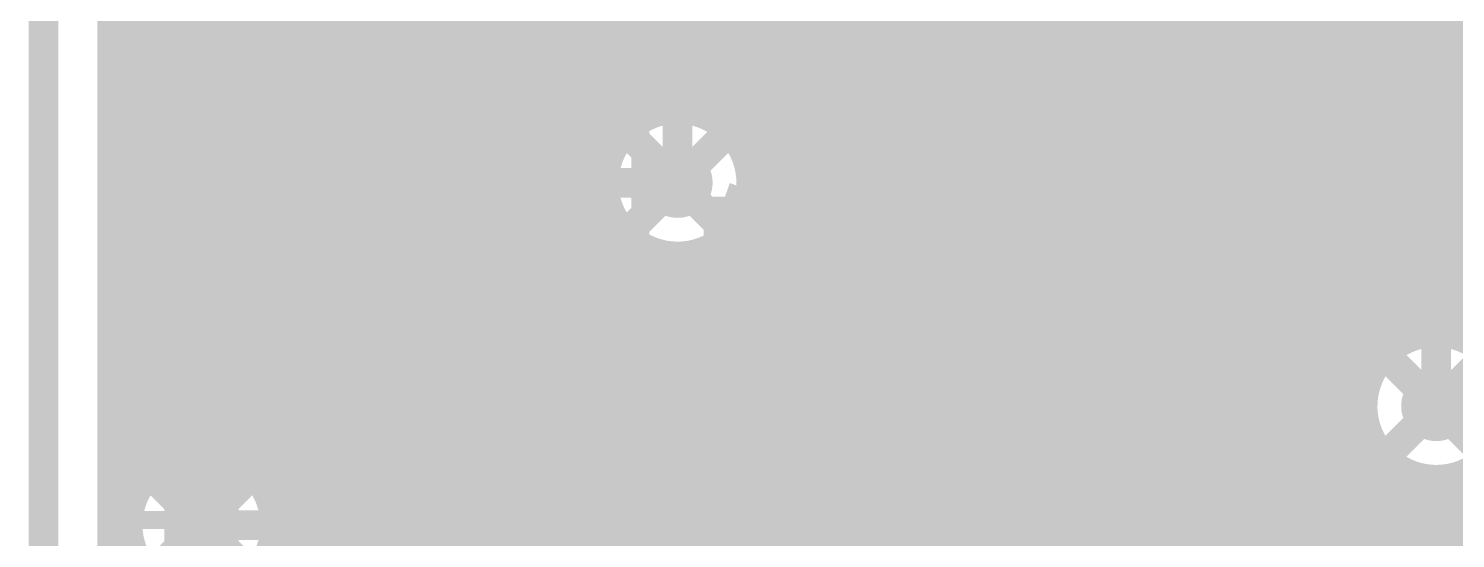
# Model space of a CAD drawing. Extents: x -3 to 92, y -53 to 125.
# Drawn here: x -3.13 to 9.05, y 26.81 to 31.16 of the extents above; entities that cross this region are included whole.
import ezdxf

# ---------------------------------------------------------------- set-up
doc = ezdxf.new("R2010")
doc.units = 0
doc.header["$MEASUREMENT"] = 0
doc.layers.get('0').update_dxf_attribs({"linetype": 'CONTINUOUS'})
for name, color, linetype in [('23-325-0_AST', 7, 'CONTINUOUS'), ('23-325-0_BOT', 7, 'CONTINUOUS'), ('23-325-0_DRD', 2, 'CONTINUOUS'), ('23-325-0_IN1', 4, 'CONTINUOUS'), ('23-325-0_IN2', 3, 'CONTINUOUS'), ('23-325-0_SMT', 10, 'CONTINUOUS'), ('23-325-0_SPT', 14, 'CONTINUOUS'), ('23-325-0_SST', 9, 'CONTINUOUS'), ('23-325-0_TOP', 12, 'CONTINUOUS'), ('THRUHOLE_TAP', 8, 'CONTINUOUS')]:
    doc.layers.add(name, color=color, linetype=linetype)

# ---------------------------------------------------------------- blocks, each defined once
blk = doc.blocks.new('OBLONG_52')
at = {"const_width": 0.29972}
blk.add_lwpolyline([(0.59944, 0), (-0.59944, 0)], dxfattribs=at)
at = {"const_width": 0.14986}
for points in [[(-0.67437, 0, 1), (-0.52451, 0, 1)], [(0.52451, 0, 1), (0.67437, 0, 1)]]:
    blk.add_lwpolyline(points, format="xyb", close=True, dxfattribs=at)
blk = doc.blocks.new('ROUND_68')
at = {"const_width": 0.29972}
blk.add_lwpolyline([(-0.14986, 0, 1), (0.14986, 0, 1)], format="xyb", close=True, dxfattribs=at)
blk = doc.blocks.new('ROUND_78')
at = {"const_width": 0.29972}
blk.add_lwpolyline([(-0.14986, 0, 1), (0.14986, 0, 1)], format="xyb", close=True, dxfattribs=at)
blk = doc.blocks.new('ROUND_79')
at = {"const_width": 0.29972}
blk.add_lwpolyline([(-0.14986, 0, 1), (0.14986, 0, 1)], format="xyb", close=True, dxfattribs=at)
blk = doc.blocks.new('RECTANGLE_7')
blk.add_solid([(0.4064, 0.4826), (0.4064, -0.4826), (-0.4064, 0.4826), (-0.4064, -0.4826)])
blk = doc.blocks.new('ROUND_84')
at = {"const_width": 0.10033}
blk.add_lwpolyline([(-0.050164, 0, 1), (0.050164, 0, 1)], format="xyb", close=True, dxfattribs=at)

msp = doc.modelspace()

# ---------------------------------------------------------------- linework, layer by layer
at = {"layer": '23-325-0_AST'}
for points, const_width in [([(87.00008, -5.00126), (87.00008, 124.99848), (-2.99974, 124.99848), (-2.99974, -5.00126), (87.00008, -5.00126)], 0.254), ([(2.0955, 32.5755), (-0.8255, 32.5755), (-0.8255, 30.9372), (2.0955, 30.9372), (2.0955, 32.5755)], 0.1524), ([(7.9502, 30.98038), (7.44982, 30.48), (7.44982, 25.9842), (11.8491, 25.9842), (11.8491, 31.07944), (8.04926, 31.07944), (7.9502, 30.98038)], 0.1524), ([(2.0955, 30.6705), (-0.8255, 30.6705), (-0.8255, 29.0322), (2.0955, 29.0322), (2.0955, 30.6705)], 0.1524), ([(8.128, 30.52064), (8.128, 29.83992)], 0.1524), ([(8.26516, 30.54096), (8.26516, 29.8196)], 0.1524), ([(8.40232, 30.50794), (8.40232, 29.85262)], 0.1524), ([(7.99084, 30.43174), (7.99084, 29.92882)], 0.1524), ([(8.46582, 30.46984), (8.03148, 30.46984)], 0.1524), ([(8.53948, 30.39618), (8.53948, 29.96184)], 0.1524), ([(0.02032, 29.41574), (-0.0381, 29.24556), (-0.3937, 29.24556), (-0.45466, 29.41574), (-0.45466, 30.09392), (-0.3937, 30.26156), (-0.0381, 30.26156), (0.02032, 30.09392)], 0.1524), ([(0.85852, 29.24556), (0.38354, 29.24556), (0.85852, 29.92374), (0.85852, 30.09392), (0.79756, 30.26156), (0.44196, 30.26156), (0.38354, 30.09392)], 0.1524), ([(1.22174, 29.41574), (1.28016, 29.24556), (1.63576, 29.24556), (1.69672, 29.41574), (1.69672, 29.75356), (1.57734, 29.92374), (1.22174, 29.92374), (1.22174, 30.26156), (1.69672, 30.26156)], 0.1524), ([(8.57758, 30.33268), (7.92226, 30.33268)], 0.1524), ([(8.6106, 30.19552), (7.88924, 30.19552)], 0.1524), ([(8.59028, 30.05836), (7.90956, 30.05836)], 0.1524), ([(8.50138, 29.9212), (7.99846, 29.9212)], 0.1524), ([(-0.8255, 27.1145), (2.0955, 27.1145), (2.0955, 28.7528), (-0.8255, 28.7528), (-0.8255, 27.1145)], 0.1524), ([(-0.44196, 27.98826), (-0.08636, 27.98826), (0.03048, 28.1559), (0.03048, 28.32608), (-0.08636, 28.49626), (-0.44196, 28.49626), (-0.44196, 27.48026)], 0.1524), ([(0.86868, 27.81808), (0.3937, 27.81808), (0.63246, 28.49626), (0.7493, 28.49626), (0.7493, 27.48026)], 0.1524), ([(1.29286, 27.98826), (1.64846, 27.98826), (1.70688, 27.81808), (1.70688, 27.6479), (1.64846, 27.48026), (1.29286, 27.48026), (1.2319, 27.6479), (1.2319, 27.81808), (1.47066, 28.49626)], 0.1524), ([(5.2705, 28.1305), (2.3495, 28.1305), (2.3495, 26.4922), (5.2705, 26.4922), (5.2705, 28.1305)], 0.1524), ([(-0.14732, 27.98826), (0.03048, 27.48026)], 0.1524), ([(2.72034, 27.34056), (3.07594, 27.34056), (3.19532, 27.51074), (3.19532, 27.68092), (3.07594, 27.84856), (2.72034, 27.84856), (2.72034, 26.83256)], 0.1524), ([(4.03352, 27.17292), (3.55854, 27.17292), (3.79476, 27.84856), (3.91414, 27.84856), (3.91414, 26.83256)], 0.1524), ([(4.81076, 27.34056), (4.87172, 27.51074), (4.87172, 27.68092), (4.81076, 27.84856), (4.45516, 27.84856), (4.39674, 27.68092), (4.39674, 27.51074), (4.45516, 27.34056), (4.81076, 27.34056), (4.87172, 27.17292), (4.87172, 27.00274), (4.81076, 26.83256), (4.45516, 26.83256), (4.39674, 27.00274), (4.39674, 27.17292), (4.45516, 27.34056)], 0.1524), ([(3.01752, 27.34056), (3.19532, 26.83256)], 0.1524), ([(2.0955, 26.8605), (-0.8255, 26.8605), (-0.8255, 25.2222), (2.0955, 25.2222), (2.0955, 26.8605)], 0.1524)]:
    msp.add_lwpolyline(points, dxfattribs=dict(at, const_width=const_width))
at = {"layer": '23-325-0_AST', "const_width": 0.1524}
for points in [[(8.24992, 30.54096, 0.4142136), (7.88924, 30.18028)], [(8.6106, 30.18028, 0.4142136), (8.24992, 30.54096)], [(7.88924, 30.18028, 0.4142136), (8.24992, 29.8196)], [(8.24992, 29.8196, 0.4142136), (8.6106, 30.18028)]]:
    msp.add_lwpolyline(points, format="xyb", dxfattribs=at)
at = {"layer": '23-325-0_BOT'}
for points, const_width in [([(5.969, 83.566), (5.969, 35.306), (2.413, 31.75), (2.413, 29.845)], 0.254), ([(8.89, 27.94), (8.89, 69.088), (7.366, 70.612), (7.366, 82.677)], 0.254), ([(-0.3556, 44.831), (-0.3556, 4.98856)], 0.254), ([(-0.127, 44.831), (-0.127, 4.99872)], 0.254), ([(0.1016, 44.831), (0.1016, 4.99872)], 0.254), ([(0.3302, 44.831), (0.3302, 4.9911)], 0.254), ([(0.5588, 44.831), (0.5588, 4.97078)], 0.254), ([(0.7874, 44.831), (0.7874, 4.93776)], 0.254), ([(1.016, 44.831), (1.016, 4.89712)], 0.254), ([(1.2446, 44.831), (1.2446, 4.84378)], 0.254), ([(1.4732, 44.831), (1.4732, 4.78028)], 0.254), ([(1.7018, 44.831), (1.7018, 4.70154)], 0.254), ([(1.9304, 44.831), (1.9304, 30.24886)], 0.254), ([(8.4328, 39.98214), (8.4328, 28.3718)], 0.254), ([(8.3312, 39.8145), (8.3312, 28.22956)], 0.254), ([(8.1026, 39.5859), (8.1026, -4.572)], 0.254), ([(7.874, 39.3573), (7.874, -4.572)], 0.254), ([(7.6454, 39.1287), (7.6454, -4.572)], 0.254), ([(7.4168, 38.9001), (7.4168, -4.572)], 0.254), ([(7.1882, 38.49878), (7.1882, -4.572)], 0.254), ([(6.9596, 38.2143), (6.9596, -4.572)], 0.254), ([(6.5024, 38.1127), (6.5024, -4.572)], 0.254), ([(6.731, 38.11778), (6.731, -4.572)], 0.254), ([(6.2738, 34.9631), (6.2738, -4.572)], 0.254), ([(6.0452, 34.7345), (6.0452, -4.572)], 0.254), ([(5.8166, 34.5059), (5.8166, -4.572)], 0.254), ([(5.588, 34.2773), (5.588, -4.572)], 0.254), ([(5.3594, 34.0487), (5.3594, -4.572)], 0.254), ([(5.1308, 33.8201), (5.1308, -4.572)], 0.254), ([(4.9022, 33.5915), (4.9022, 0.9906)], 0.254), ([(4.6736, 33.3629), (4.6736, 1.78054)], 0.254), ([(4.445, 33.1343), (4.445, 2.29108)], 0.254), ([(4.2164, 32.9057), (4.2164, 2.68986)], 0.254), ([(-1.651, 32.512), (-1.651, 26.924)], 0.635), ([(-0.5842, 32.69234), (-0.5842, 4.9657)], 0.254), ([(3.9878, 32.6771), (3.9878, 3.01752)], 0.254), ([(-0.8128, 32.43326), (-0.8128, 4.93522)], 0.254), ([(3.7592, 32.4485), (3.7592, 3.29946)], 0.254), ([(-1.0033, 32.24276), (-1.0033, 26.924)], 0.254), ([(3.5306, 32.2199), (3.5306, 3.54076)], 0.254), ([(3.302, 31.9913), (3.302, 3.75666)], 0.254), ([(1.9558, 31.75), (1.9558, 30.2768)], 0.254), ([(3.0734, 31.7627), (3.0734, 3.94462)], 0.254), ([(2.8702, 31.5595), (2.8702, 30.2768)], 0.254), ([(1.9558, 31.0896), (-1.0033, 31.0896)], 0.254), ([(8.4328, 31.0896), (2.8702, 31.0896)], 0.254), ([(1.9558, 30.861), (-1.0033, 30.861)], 0.254), ([(8.4328, 30.861), (2.8702, 30.861)], 0.254), ([(1.9558, 30.6324), (-1.0033, 30.6324)], 0.254), ([(8.4328, 30.6324), (2.8702, 30.6324)], 0.254), ([(1.9558, 30.4038), (-1.0033, 30.4038)], 0.254), ([(8.4328, 30.4038), (2.8702, 30.4038)], 0.254), ([(1.87706, 30.1752), (-1.0033, 30.1752)], 0.254), ([(8.4328, 30.1752), (2.94894, 30.1752)], 0.254), ([(1.7907, 29.9466), (-1.0033, 29.9466)], 0.254), ([(8.4328, 29.9466), (3.0353, 29.9466)], 0.254), ([(1.79578, 29.718), (-1.0033, 29.718)], 0.254), ([(8.4328, 29.718), (3.03022, 29.718)], 0.254), ([(1.8923, 29.4894), (-1.0033, 29.4894)], 0.254), ([(8.4328, 29.4894), (2.9337, 29.4894)], 0.254), ([(1.9304, 29.4386), (1.9304, 4.61264)], 0.254), ([(2.8448, 29.38526), (2.8448, 4.11226)], 0.254), ([(2.17678, 29.2608), (-1.0033, 29.2608)], 0.254), ([(2.159, 29.26842), (2.159, 4.51104)], 0.254), ([(2.6162, 29.2481), (2.6162, 4.26212)], 0.254), ([(8.4328, 29.2608), (2.64922, 29.2608)], 0.254), ([(2.3876, 29.21508), (2.3876, 4.3942)], 0.254), ([(8.4328, 29.0322), (-1.0033, 29.0322)], 0.254), ([(8.4328, 28.8036), (-1.0033, 28.8036)], 0.254), ([(8.4328, 28.575), (-1.0033, 28.575)], 0.254), ([(8.4074, 28.3464), (-1.0033, 28.3464)], 0.254), ([(8.28548, 28.1178), (-1.0033, 28.1178)], 0.254), ([(8.26262, 27.8892), (-1.0033, 27.8892)], 0.254), ([(8.32612, 27.6606), (-1.0033, 27.6606)], 0.254), ([(8.3312, 27.6479), (8.3312, -4.572)], 0.254), ([(8.51662, 27.432), (-1.0033, 27.432)], 0.254), ([(8.5598, 27.40406), (8.5598, -4.572)], 0.254), ([(8.7884, 27.3177), (8.7884, -4.572)], 0.254), ([(9.017, 27.32278), (9.017, -4.572)], 0.254), ([(19.6723, 27.2034), (-1.0033, 27.2034)], 0.254), ([(19.6723, 26.9748), (-1.0033, 26.9748)], 0.254), ([(-1.0414, 26.70556), (-1.0414, 4.89204)], 0.254), ([(19.6723, 26.7462), (-1.0287, 26.7462)], 0.254)]:
    msp.add_lwpolyline(points, dxfattribs=dict(at, const_width=const_width))
at = {"layer": '23-325-0_BOT', "const_width": 0.254}
for points in [[(1.9558, 30.2768, 0.1914993), (1.78413, 29.845)], [(3.04292, 29.845, 0.1914994), (2.87096, 30.27752)], [(1.78308, 29.845, 0.4142136), (2.413, 29.21508)], [(2.413, 29.21508, 0.4142136), (3.04292, 29.845)], [(8.4328, 28.3718, 0.1914993), (8.26113, 27.94)], [(8.26008, 27.94, 0.4142136), (8.89, 27.31008)], [(8.89, 27.31008, 0.4142136), (9.51992, 27.94)], [(-1.27, 26.40076, 0.2397999), (-1.00374, 26.924)]]:
    msp.add_lwpolyline(points, format="xyb", dxfattribs=at)
at = {"layer": '23-325-0_DRD', "const_width": 0.254}
for points in [[(87.00008, -5.00126), (87.00008, 124.99848), (-2.99974, 124.99848), (-2.99974, -5.00126), (87.00008, -5.00126)], [(3.048, 30.48), (1.778, 29.21)], [(3.048, 29.21), (1.778, 30.48)], [(9.525, 28.575), (8.255, 27.305)], [(9.525, 27.305), (8.255, 28.575)], [(-1.016, 27.559), (-2.286, 26.289)], [(-1.016, 26.289), (-2.286, 27.559)]]:
    msp.add_lwpolyline(points, dxfattribs=at)
at = {"layer": '23-325-0_IN1', "const_width": 0.254}
for points in [[(1.9304, 124.46), (1.9304, 30.24886)], [(5.8166, 82.95386), (5.8166, -4.572)], [(9.017, 75.95108), (9.017, 28.55722)], [(1.7018, 70.02526), (1.7018, 0.91186)], [(4.445, 67.31762), (4.445, -4.572)], [(1.4732, 65.16878), (1.4732, 1.24714)], [(0.5588, 64.86906), (0.5588, 1.84658)], [(1.2446, 64.8843), (1.2446, 1.47574)], [(0.7874, 64.7827), (0.7874, 1.76276)], [(1.016, 64.78778), (1.016, 1.64084)], [(8.7884, 56.75376), (8.7884, 28.5623)], [(2.159, 54.49062), (2.159, 30.42158)], [(3.0734, 54.3814), (3.0734, -4.572)], [(2.3876, 54.30012), (2.3876, 30.47492)], [(2.6162, 54.23662), (2.6162, 30.4419)], [(2.8448, 54.25948), (2.8448, 30.3022)], [(0.3302, 52.39766), (0.3302, 1.90246)], [(-0.3556, 52.24526), (-0.3556, 1.89738)], [(-0.127, 52.20208), (-0.127, 1.92532)], [(0.1016, 52.24526), (0.1016, 1.92786)], [(3.302, 50.93462), (3.302, -4.572)], [(4.2164, 50.8254), (4.2164, -4.572)], [(3.5306, 50.74412), (3.5306, -4.572)], [(3.7592, 50.68062), (3.7592, -4.572)], [(3.9878, 50.70348), (3.9878, -4.572)], [(7.4168, 40.91178), (7.4168, -4.572)], [(8.5598, 40.8559), (8.5598, 28.47594)], [(7.6454, 40.6273), (7.6454, -4.572)], [(8.3312, 40.61206), (8.3312, 28.22956)], [(7.874, 40.53078), (7.874, -4.572)], [(8.1026, 40.5257), (8.1026, -4.572)], [(7.1882, 38.49878), (7.1882, -4.572)], [(6.0452, 38.4429), (6.0452, -4.572)], [(-0.5842, 38.3159), (-0.5842, 1.83896)], [(6.2738, 38.19906), (6.2738, -4.572)], [(6.9596, 38.2143), (6.9596, -4.572)], [(-0.8128, 38.07206), (-0.8128, 1.75006)], [(6.5024, 38.1127), (6.5024, -4.572)], [(6.731, 38.11778), (6.731, -4.572)], [(5.588, 37.72662), (5.588, -4.572)], [(4.6736, 37.6174), (4.6736, -4.572)], [(5.3594, 37.53612), (5.3594, -4.572)], [(4.9022, 37.49548), (4.9022, -4.572)], [(5.1308, 37.47262), (5.1308, -4.572)], [(-2.413, 34.98342), (-2.413, -4.572)], [(-1.0414, 32.35198), (-1.0414, 27.08148)], [(-2.1844, 32.17672), (-2.1844, 27.25928)], [(-1.9558, 31.96082), (-1.9558, 27.47518)], [(-1.27, 32.00908), (-1.27, 27.42438)], [(-1.7272, 31.88716), (-1.7272, 27.54884)], [(-1.4986, 31.89986), (-1.4986, 27.5336)], [(28.0924, 31.0896), (-2.413, 31.0896)], [(39.9288, 30.861), (-2.413, 30.861)], [(39.9288, 30.6324), (-2.413, 30.6324)], [(2.1209, 30.4038), (-2.413, 30.4038)], [(39.9288, 30.4038), (2.70256, 30.4038)], [(1.87706, 30.1752), (-2.413, 30.1752)], [(39.96436, 30.1752), (2.94894, 30.1752)], [(1.7907, 29.9466), (-2.413, 29.9466)], [(40.17518, 29.9466), (3.0353, 29.9466)], [(1.79578, 29.718), (-2.413, 29.718)], [(86.36, 29.718), (3.03022, 29.718)], [(1.8923, 29.4894), (-2.413, 29.4894)], [(86.36, 29.4894), (2.9337, 29.4894)], [(1.9304, 29.4386), (1.9304, -4.572)], [(2.8448, 29.38526), (2.8448, -4.572)], [(2.17678, 29.2608), (-2.413, 29.2608)], [(2.159, 29.26842), (2.159, -4.572)], [(2.6162, 29.2481), (2.6162, -4.572)], [(44.7929, 29.2608), (2.64922, 29.2608)], [(2.3876, 29.21508), (2.3876, -4.572)], [(44.54906, 29.0322), (-2.413, 29.0322)], [(44.4627, 28.8036), (-2.413, 28.8036)], [(44.46778, 28.575), (-2.413, 28.575)], [(8.4074, 28.3464), (-2.413, 28.3464)], [(8.28548, 28.1178), (-2.413, 28.1178)], [(8.26262, 27.8892), (-2.413, 27.8892)], [(8.32612, 27.6606), (-2.413, 27.6606)], [(8.3312, 27.6479), (8.3312, -4.572)], [(-2.02184, 27.432), (-2.413, 27.432)], [(8.51662, 27.432), (-1.27762, 27.432)], [(8.5598, 27.40406), (8.5598, -4.572)], [(8.7884, 27.3177), (8.7884, -4.572)], [(9.017, 27.32278), (9.017, -4.572)], [(-2.21488, 27.2034), (-2.413, 27.2034)], [(39.12108, 27.2034), (-1.08712, 27.2034)], [(-2.27838, 26.9748), (-2.413, 26.9748)], [(39.1541, 26.9748), (-1.02362, 26.9748)], [(-2.25552, 26.7462), (-2.413, 26.7462)], [(39.29126, 26.7462), (-1.04648, 26.7462)], [(-1.0414, 26.76398), (-1.0414, 1.6256)]]:
    msp.add_lwpolyline(points, dxfattribs=at)
for points in [[(2.413, 30.47492, 0.4142136), (1.78308, 29.845)], [(3.04292, 29.845, 0.4142136), (2.413, 30.47492)], [(1.78308, 29.845, 0.4142136), (2.413, 29.21508)], [(2.413, 29.21508, 0.4142136), (3.04292, 29.845)], [(8.89, 28.56992, 0.4142136), (8.26008, 27.94)], [(9.51992, 27.94, 0.4142136), (8.89, 28.56992)], [(8.26008, 27.94, 0.4142136), (8.89, 27.31008)], [(8.89, 27.31008, 0.4142136), (9.51992, 27.94)], [(-1.651, 27.55392, 0.4142136), (-2.28092, 26.924)], [(-1.02108, 26.924, 0.4142136), (-1.651, 27.55392)], [(-2.28092, 26.924, 0.4142136), (-1.651, 26.29408)], [(-1.651, 26.29408, 0.4142136), (-1.02108, 26.924)]]:
    msp.add_lwpolyline(points, format="xyb", dxfattribs=at)
at = {"layer": '23-325-0_SST', "const_width": 0.1524}
for points in [[(2.0955, 32.5755), (-0.8255, 32.5755), (-0.8255, 30.9372), (2.0955, 30.9372), (2.0955, 32.5755)], [(3.88366, 31.3944), (4.23926, 31.3944), (4.3561, 31.56458), (4.3561, 31.73476), (4.23926, 31.9024), (3.88366, 31.9024), (3.88366, 30.8864)], [(5.1943, 31.22676), (4.72186, 31.22676), (4.95808, 31.9024), (5.07746, 31.9024), (5.07746, 30.8864)], [(5.73786, 30.8864), (5.61848, 31.05658), (5.56006, 31.22676), (5.56006, 31.56458), (5.61848, 31.73476), (5.73786, 31.9024), (5.8547, 31.9024), (5.97408, 31.73476), (6.0325, 31.56458), (6.0325, 31.22676), (5.97408, 31.05658), (5.8547, 30.8864), (5.73786, 30.8864)], [(-1.32588, 31.61284), (-1.32588, 31.13786), (-2.00406, 31.61284), (-2.1717, 31.61284), (-2.34188, 31.55442), (-2.34188, 31.19882), (-2.1717, 31.13786)], [(4.1783, 31.3944), (4.3561, 30.8864)], [(7.9502, 30.98038), (8.04926, 31.07944), (11.8491, 31.07944), (11.8491, 25.9842), (7.44982, 25.9842), (7.44982, 26.08326), (7.44982, 30.48), (7.9502, 30.98038)], [(-1.49606, 30.77464), (-1.32588, 30.71622), (-1.32588, 30.36062), (-1.49606, 30.29966), (-2.1717, 30.29966), (-2.34188, 30.36062), (-2.34188, 30.71622), (-2.1717, 30.77464)], [(2.0955, 30.6705), (-0.8255, 30.6705), (-0.8255, 29.0322), (2.0955, 29.0322), (2.0955, 30.6705)], [(2.93116, 29.81706), (2.87274, 29.64942), (2.51714, 29.64942), (2.45872, 29.81706), (2.45872, 30.49524), (2.51714, 30.66542), (2.87274, 30.66542), (2.93116, 30.49524)], [(3.76936, 29.64942), (3.29692, 29.64942), (3.76936, 30.32506), (3.76936, 30.49524), (3.71094, 30.66542), (3.35534, 30.66542), (3.29692, 30.49524)], [(4.13512, 29.81706), (4.19354, 29.64942), (4.54914, 29.64942), (4.60756, 29.81706), (4.60756, 30.15742), (4.49072, 30.32506), (4.13512, 30.32506), (4.13512, 30.66542), (4.60756, 30.66542)], [(8.128, 30.52064), (8.128, 29.83992)], [(8.26516, 30.54096), (8.26516, 29.8196)], [(8.40232, 30.50794), (8.40232, 29.85262)], [(7.99084, 30.43174), (7.99084, 29.92882)], [(8.46582, 30.46984), (8.03148, 30.46984)], [(8.53948, 30.39618), (8.53948, 29.96184)], [(8.57758, 30.33268), (7.92226, 30.33268)], [(8.6106, 30.19552), (7.88924, 30.19552)], [(8.59028, 30.05836), (7.90956, 30.05836)], [(8.50138, 29.9212), (7.99846, 29.9212)], [(2.71272, 28.88742), (3.06832, 28.88742), (3.18516, 29.05506), (3.18516, 29.22524), (3.06832, 29.39542), (2.71272, 29.39542), (2.71272, 28.37942)], [(4.02336, 28.71724), (3.55092, 28.71724), (3.78714, 29.39542), (3.90652, 29.39542), (3.90652, 28.37942)], [(4.80314, 28.88742), (4.86156, 29.05506), (4.86156, 29.22524), (4.80314, 29.39542), (4.44754, 29.39542), (4.38912, 29.22524), (4.38912, 29.05506), (4.44754, 28.88742), (4.80314, 28.88742), (4.86156, 28.71724), (4.86156, 28.54706), (4.80314, 28.37942), (4.44754, 28.37942), (4.38912, 28.54706), (4.38912, 28.71724), (4.44754, 28.88742)], [(-1.80594, 28.702), (-1.80594, 29.0576), (-1.63576, 29.11856), (-1.46812, 29.11856), (-1.29794, 29.0576), (-1.29794, 28.702), (-1.46812, 28.64358), (-1.63576, 28.64358), (-2.31394, 28.8798)], [(3.00736, 28.88742), (3.18516, 28.37942)], [(-0.8255, 27.1145), (2.0955, 27.1145), (2.0955, 28.7528), (-0.8255, 28.7528), (-0.8255, 27.1145)], [(-1.63576, 28.28036), (-1.63576, 27.80538), (-2.31394, 28.0416), (-2.31394, 28.16098), (-1.29794, 28.16098)], [(5.2705, 28.1305), (2.3495, 28.1305), (2.3495, 26.4922), (5.2705, 26.4922), (5.2705, 28.1305)], [(-1.80594, 26.96718), (-1.80594, 27.32278), (-1.97612, 27.44216), (-2.14376, 27.44216), (-2.31394, 27.32278), (-2.31394, 26.96718), (-1.29794, 26.96718)], [(-1.80594, 27.26436), (-1.29794, 27.44216)], [(2.0955, 26.8605), (-0.8255, 26.8605), (-0.8255, 25.2222), (2.0955, 25.2222), (2.0955, 26.8605)]]:
    msp.add_lwpolyline(points, dxfattribs=at)
for points in [[(8.24992, 30.54096, 0.4142136), (7.88924, 30.18028)], [(8.6106, 30.18028, 0.4142136), (8.24992, 30.54096)], [(7.88924, 30.18028, 0.4142136), (8.24992, 29.8196)], [(8.24992, 29.8196, 0.4142136), (8.6106, 30.18028)]]:
    msp.add_lwpolyline(points, format="xyb", dxfattribs=at)
at = {"layer": '23-325-0_TOP'}
for points, const_width in [([(-2.413, 34.98342), (-2.413, 4.3815)], 0.254), ([(1.3462, 33.655), (2.032, 33.655), (3.556, 32.131), (3.556, 30.353), (4.72948, 29.17952), (6.35, 29.17952)], 0.254), ([(6.35, 30.48), (4.953, 30.48), (4.3688, 31.0642), (4.3688, 33.02)], 0.254), ([(5.7912, 33.02), (5.969, 33.02), (8.001, 30.988), (8.001, 28.194), (7.68604, 27.87904), (6.35, 27.87904)], 0.254), ([(2.159, 32.8803), (2.159, 30.42158)], 0.254), ([(2.3876, 32.6517), (2.3876, 30.47492)], 0.254), ([(2.0828, 32.5628), (2.0828, 30.9372)], 0.254), ([(2.6162, 32.4231), (2.6162, 30.4419)], 0.254), ([(-2.1844, 32.17672), (-2.1844, 27.28976)], 0.254), ([(-1.0414, 32.1818), (-1.0414, 27.3812)], 0.254), ([(-0.8128, 32.1818), (-0.8128, 27.3812)], 0.254), ([(-0.8128, 32.1818), (-0.8128, 30.9372)], 0.254), ([(2.8448, 32.1945), (2.8448, 30.3022)], 0.254), ([(8.5598, 32.2072), (8.5598, 28.47594)], 0.254), ([(8.7884, 32.2072), (8.7884, 28.5623)], 0.254), ([(9.017, 32.2072), (9.017, 28.55722)], 0.254), ([(-1.9558, 31.96082), (-1.9558, 27.4955)], 0.254), ([(-1.27, 32.00908), (-1.27, 27.44724)], 0.254), ([(3.0734, 31.9659), (3.0734, 28.6512)], 0.254), ([(3.0988, 31.9405), (3.0988, 30.353)], 0.254), ([(-1.7272, 31.88716), (-1.7272, 27.56662)], 0.254), ([(-1.4986, 31.89986), (-1.4986, 27.55392)], 0.254), ([(-0.0762, 30.9372), (-0.0762, 31.75)], 0.254), ([(-0.8128, 31.115), (-2.413, 31.115)], 0.254), ([(3.0988, 31.115), (2.0828, 31.115)], 0.254), ([(9.17956, 31.115), (8.44042, 31.115)], 0.254), ([(0.6096, 30.9372), (-0.8128, 30.9372)], 0.254), ([(-0.5842, 30.9372), (-0.5842, 30.6578)], 0.254), ([(-0.3556, 30.9372), (-0.3556, 30.6578)], 0.254), ([(-0.127, 30.9372), (-0.127, 30.6578)], 0.254), ([(0.1016, 30.9372), (0.1016, 30.6578)], 0.254), ([(0.3302, 30.9372), (0.3302, 30.6578)], 0.254), ([(0.5588, 30.9372), (0.5588, 30.6578)], 0.254), ([(0.6604, 30.9372), (0.6096, 30.9372)], 0.254), ([(2.0828, 30.9372), (0.6604, 30.9372)], 0.254), ([(0.7874, 30.9372), (0.7874, 30.6578)], 0.254), ([(1.016, 30.9372), (1.016, 30.6578)], 0.254), ([(1.2446, 30.9372), (1.2446, 30.6578)], 0.254), ([(1.4732, 30.9372), (1.4732, 30.6578)], 0.254), ([(1.7018, 30.9372), (1.7018, 30.6578)], 0.254), ([(1.9304, 30.9372), (1.9304, 30.6578)], 0.254), ([(8.4582, 30.988), (8.4582, 28.3972)], 0.254), ([(3.0988, 30.8864), (-2.413, 30.8864)], 0.254), ([(9.3599, 30.8864), (8.4582, 30.8864)], 0.254), ([(3.0988, 30.6578), (-2.413, 30.6578)], 0.254), ([(0.6096, 30.6578), (-0.8128, 30.6578)], 0.254), ([(-0.8128, 30.6578), (-0.8128, 29.0322)], 0.254), ([(-0.0762, 30.6578), (-0.0762, 29.845)], 0.254), ([(2.0828, 30.6578), (0.6604, 30.6578)], 0.254), ([(2.0828, 30.6578), (2.0828, 30.38094)], 0.254), ([(9.5885, 30.6578), (8.4582, 30.6578)], 0.254), ([(6.35, 29.82976), (4.953, 29.82976), (4.953, 30.48), (6.35, 30.48)], 0.254), ([(-0.8128, 30.4292), (-2.413, 30.4292)], 0.254), ([(2.17678, 30.4292), (2.0828, 30.4292)], 0.254), ([(3.0988, 30.4292), (2.64922, 30.4292)], 0.254), ([(9.8171, 30.4292), (8.4582, 30.4292)], 0.254), ([(-0.8128, 30.2006), (-2.413, 30.2006)], 0.254), ([(3.1242, 30.2006), (2.9337, 30.2006)], 0.254), ([(10.0457, 30.2006), (8.4582, 30.2006)], 0.254), ([(-0.8128, 29.972), (-2.413, 29.972)], 0.254), ([(3.2893, 29.972), (3.03022, 29.972)], 0.254), ([(3.23596, 30.02534), (4.27482, 28.98648)], 0.254), ([(3.302, 29.9593), (3.302, 28.6512)], 0.254), ([(10.2743, 29.972), (8.4582, 29.972)], 0.254), ([(-0.8128, 29.845), (-0.0762, 29.845)], 0.254), ([(1.3462, 29.845), (-0.0762, 28.4226), (-0.0762, 27.94)], 0.254), ([(2.413, 29.845), (1.3462, 29.845)], 0.254), ([(-0.8128, 29.7434), (-2.413, 29.7434)], 0.254), ([(3.5179, 29.7434), (3.0353, 29.7434)], 0.254), ([(3.5306, 29.7307), (3.5306, 28.6512)], 0.254), ([(10.5029, 29.7434), (8.4582, 29.7434)], 0.254), ([(-0.8128, 29.5148), (-2.413, 29.5148)], 0.254), ([(3.7465, 29.5148), (2.94894, 29.5148)], 0.254), ([(3.7592, 29.5021), (3.7592, 28.69438)], 0.254), ([(10.7315, 29.5148), (8.4582, 29.5148)], 0.254), ([(2.8448, 29.38526), (2.8448, 28.6512)], 0.254), ([(-0.8128, 29.2862), (-2.413, 29.2862)], 0.254), ([(2.0828, 29.30906), (2.0828, 29.0322)], 0.254), ([(2.1209, 29.2862), (2.0828, 29.2862)], 0.254), ([(2.159, 29.26842), (2.159, 28.6512)], 0.254), ([(2.6162, 29.2481), (2.6162, 28.6512)], 0.254), ([(3.9751, 29.2862), (2.70256, 29.2862)], 0.254), ([(3.9878, 29.2735), (3.9878, 28.91282)], 0.254), ([(10.9601, 29.2862), (8.4582, 29.2862)], 0.254), ([(2.3876, 29.21508), (2.3876, 28.6512)], 0.254), ([(-0.8128, 29.0576), (-2.413, 29.0576)], 0.254), ([(-0.11176, 29.0322), (-0.8128, 29.0322)], 0.254), ([(-0.5842, 29.0322), (-0.5842, 28.7528)], 0.254), ([(-0.11176, 29.0322), (-0.39116, 28.7528)], 0.254), ([(-0.3556, 29.0322), (-0.3556, 28.78836)], 0.254), ([(1.17856, 29.0322), (0.89916, 28.7528)], 0.254), ([(2.0828, 29.0322), (1.17856, 29.0322)], 0.254), ([(1.2446, 29.0322), (1.2446, 28.7528)], 0.254), ([(1.4732, 29.0322), (1.4732, 28.7528)], 0.254), ([(1.7018, 29.0322), (1.7018, 28.7528)], 0.254), ([(1.9304, 29.0322), (1.9304, 28.7528)], 0.254), ([(4.2037, 29.0576), (2.0828, 29.0576)], 0.254), ([(4.2164, 29.0449), (4.2164, 28.98648)], 0.254), ([(4.27482, 28.98648), (4.23672, 28.98648)], 0.254), ([(11.1887, 29.0576), (8.4582, 29.0576)], 0.254), ([(1.016, 28.8671), (1.016, 28.7528)], 0.254), ([(-0.31496, 28.829), (-2.413, 28.829)], 0.254), ([(-0.39116, 28.7528), (-0.8128, 28.7528)], 0.254), ([(-0.8128, 28.7528), (-0.8128, 27.3812)], 0.254), ([(2.0828, 28.7528), (0.89916, 28.7528)], 0.254), ([(3.88874, 28.829), (0.97536, 28.829)], 0.254), ([(2.0828, 28.7528), (2.0828, 28.6512)], 0.254), ([(3.90652, 28.84678), (3.71602, 28.6512)], 0.254), ([(11.41984, 28.829), (8.4582, 28.829)], 0.254), ([(3.71602, 28.6512), (2.0828, 28.6512)], 0.254), ([(-0.8128, 28.6004), (-2.413, 28.6004)], 0.254), ([(1.3462, 27.94), (1.3462, 28.194), (3.9116, 28.194), (4.23672, 28.52928), (6.35, 28.52928)], 0.254), ([(11.8745, 28.6004), (8.4582, 28.6004)], 0.254), ([(-0.8128, 28.3718), (-2.413, 28.3718)], 0.254), ([(-0.8128, 28.1432), (-2.413, 28.1432)], 0.254), ([(-0.8128, 27.9146), (-2.413, 27.9146)], 0.254), ([(-1.651, 26.924), (0.381, 26.924), (1.3462, 27.8892), (1.3462, 27.94)], 0.254), ([(1.3462, 27.94), (1.3462, 27.8892), (0.381, 26.924), (-1.651, 26.924)], 0.254), ([(12.94892, 27.87904), (12.8905, 27.94), (8.89, 27.94)], 0.254), ([(-0.8128, 27.686), (-2.413, 27.686)], 0.254), ([(-2.01676, 27.4574), (-2.413, 27.4574)], 0.254), ([(-0.8128, 27.4574), (-1.2827, 27.4574)], 0.254), ([(-0.8128, 27.3812), (-1.19126, 27.3812)], 0.254), ([(-0.8128, 27.3812), (-1.19126, 27.3812)], 0.254), ([(4.5212, 25.4), (4.5212, 25.7048), (3.0988, 27.1272), (3.0988, 27.305)], 0.254), ([(6.35, 27.2288), (6.29666, 27.178), (4.699, 27.178), (4.572, 27.305), (4.5212, 27.305)], 0.254), ([(17.2212, 27.305), (16.3322, 26.416), (14.986, 26.416), (14.097, 25.527), (9.271, 25.527), (7.56666, 27.2288), (6.35, 27.2288)], 0.254), ([(-2.2225, 27.2288), (-2.413, 27.2288)], 0.254), ([(-1.651, 26.924), (-1.651, 22.352), (-1.143, 21.844), (1.524, 21.844), (3.302, 23.622), (18.034, 23.622)], 0.635), ([(-2.29362, 27.0002), (-2.413, 27.0002)], 0.254), ([(-2.2987, 26.924), (-2.2987, 22.352)], 0.254), ([(-2.2987, 26.7716), (-2.413, 26.7716)], 0.254)]:
    msp.add_lwpolyline(points, dxfattribs=dict(at, const_width=const_width))
at = {"layer": '23-325-0_TOP', "const_width": 0.254}
for points in [[(8.4582, 30.988, 0.1989124), (8.32429, 31.31129)], [(9.144, 31.2928, 0.1989124), (9.27791, 30.96951)], [(9.144, 31.2928, 0.1989124), (9.27791, 30.96951)], [(2.413, 30.47492, 0.1389299), (2.08258, 30.3813)], [(3.04292, 29.845, 0.4142136), (2.413, 30.47492)], [(3.0988, 30.353, 0.1989124), (3.23271, 30.02971)], [(2.413, 29.21508, 0.4142136), (3.04292, 29.845)], [(2.0828, 29.30906, 0.1389295), (2.413, 29.21551)], [(4.23672, 28.98648, 0.2040128), (3.90715, 28.84617)], [(4.23672, 28.98648, 0.2040128), (3.90715, 28.84617)], [(8.89, 28.56992, 0.1915), (8.45748, 28.39796)], [(9.3218, 28.3972, 0.1914993), (8.89, 28.56887)], [(-1.651, 27.5717, 0.4142136), (-2.2987, 26.924)], [(-1.19126, 27.3812, 0.1996324), (-1.651, 27.57238)]]:
    msp.add_lwpolyline(points, format="xyb", dxfattribs=at)

# ---------------------------------------------------------------- block references
at = {"layer": '23-325-0_AST'}
for p in [(6.35, 30.48), (6.35, 29.82976), (6.35, 29.17952), (6.35, 28.52928), (6.35, 27.87904), (6.35, 27.2288)]:
    msp.add_blockref('OBLONG_52', p, dxfattribs=at)
at = {"layer": '23-325-0_BOT'}
for p in [(2.413, 29.845), (8.89, 27.94), (-1.651, 26.924)]:
    msp.add_blockref('ROUND_68', p, dxfattribs=at)
at = {"layer": '23-325-0_IN1'}
for name, p in [('ROUND_78', (2.413, 29.845)), ('ROUND_79', (8.89, 27.94)), ('ROUND_78', (-1.651, 26.924))]:
    msp.add_blockref(name, p, dxfattribs=at)
at = {"layer": '23-325-0_IN2'}
for p in [(2.413, 29.845), (8.89, 27.94), (-1.651, 26.924)]:
    msp.add_blockref('ROUND_68', p, dxfattribs=at)
at = {"layer": '23-325-0_SMT'}
for name, p in [('OBLONG_52', (6.35, 30.48)), ('RECTANGLE_7', (-0.0762, 29.845)), ('RECTANGLE_7', (1.3462, 29.845)), ('OBLONG_52', (6.35, 29.82976)), ('OBLONG_52', (6.35, 29.17952)), ('OBLONG_52', (6.35, 28.52928)), ('RECTANGLE_7', (-0.0762, 27.94)), ('RECTANGLE_7', (1.3462, 27.94)), ('OBLONG_52', (6.35, 27.87904)), ('RECTANGLE_7', (3.0988, 27.305)), ('RECTANGLE_7', (4.5212, 27.305)), ('OBLONG_52', (6.35, 27.2288))]:
    msp.add_blockref(name, p, dxfattribs=at)
at = {"layer": '23-325-0_SPT'}
for name, p in [('OBLONG_52', (6.35, 30.48)), ('RECTANGLE_7', (-0.0762, 29.845)), ('RECTANGLE_7', (1.3462, 29.845)), ('OBLONG_52', (6.35, 29.82976)), ('OBLONG_52', (6.35, 29.17952)), ('OBLONG_52', (6.35, 28.52928)), ('RECTANGLE_7', (-0.0762, 27.94)), ('RECTANGLE_7', (1.3462, 27.94)), ('OBLONG_52', (6.35, 27.87904)), ('RECTANGLE_7', (3.0988, 27.305)), ('RECTANGLE_7', (4.5212, 27.305)), ('OBLONG_52', (6.35, 27.2288))]:
    msp.add_blockref(name, p, dxfattribs=at)
at = {"layer": '23-325-0_TOP'}
for name, p in [('OBLONG_52', (6.35, 30.48)), ('RECTANGLE_7', (-0.0762, 29.845)), ('RECTANGLE_7', (1.3462, 29.845)), ('ROUND_68', (2.413, 29.845)), ('OBLONG_52', (6.35, 29.82976)), ('OBLONG_52', (6.35, 29.17952)), ('OBLONG_52', (6.35, 28.52928)), ('RECTANGLE_7', (-0.0762, 27.94)), ('RECTANGLE_7', (1.3462, 27.94)), ('ROUND_68', (8.89, 27.94)), ('OBLONG_52', (6.35, 27.87904)), ('RECTANGLE_7', (3.0988, 27.305)), ('RECTANGLE_7', (4.5212, 27.305)), ('OBLONG_52', (6.35, 27.2288)), ('ROUND_68', (-1.651, 26.924))]:
    msp.add_blockref(name, p, dxfattribs=at)
at = {"layer": 'THRUHOLE_TAP'}
for p in [(2.413, 29.845), (8.89, 27.94), (-1.651, 26.924)]:
    msp.add_blockref('ROUND_84', p, dxfattribs=at)

doc.saveas('drawing.dxf')
